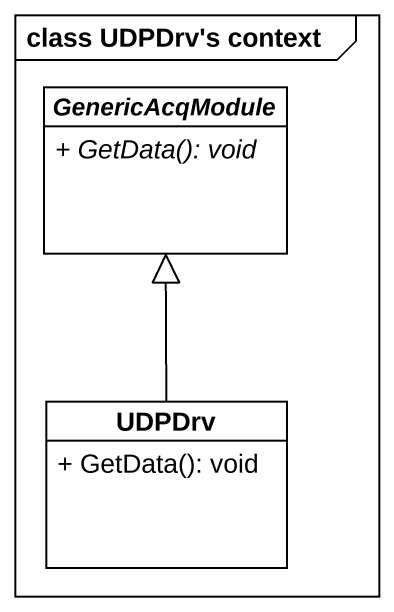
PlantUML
@startuml
mainframe class UDPDrv's context
hide circle
hide empty members
skinparam classAttributeIconSize 0
abstract class GenericAcqModule {
  {abstract} + GetData(): void
}
class UDPDrv {
  + GetData(): void
}
UDPDrv -up-|> GenericAcqModule
@enduml
